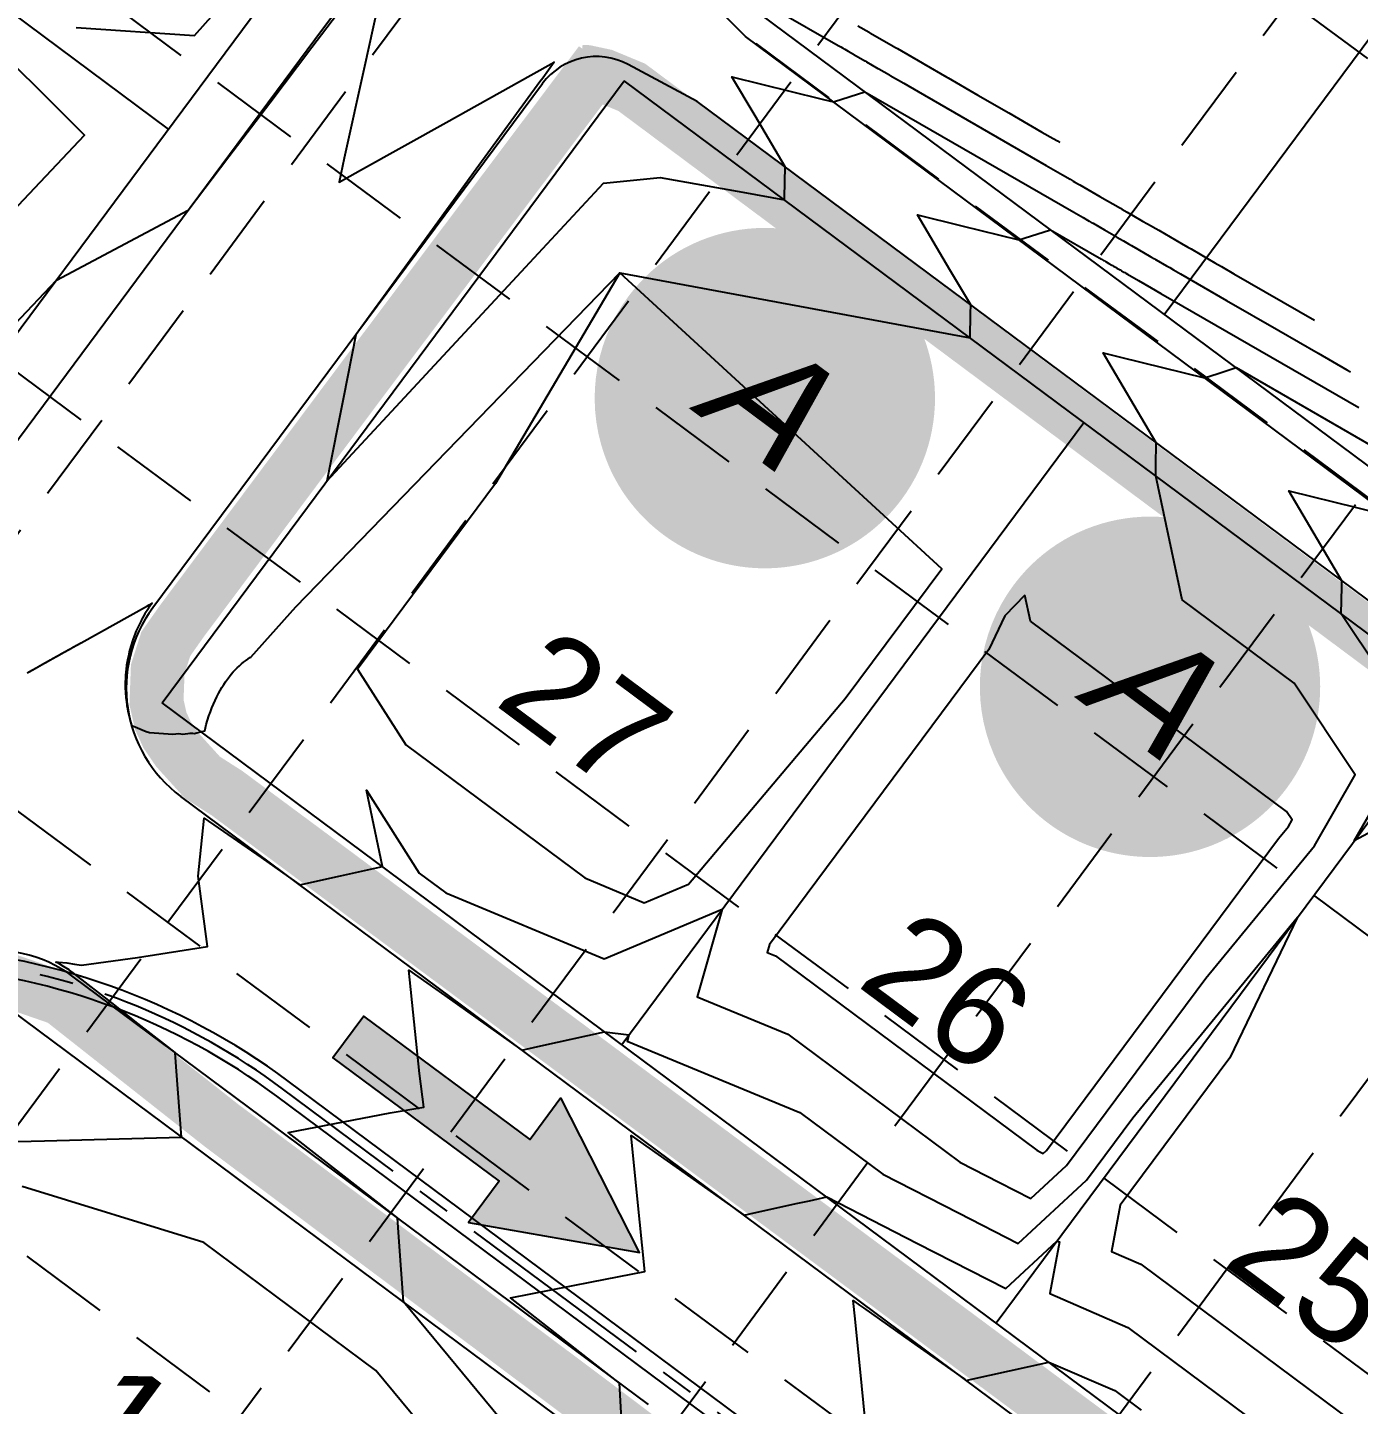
# Model space of a CAD drawing. Header units: feet. Extents: x 2260 to 6199, y 3666 to 7344.
# Drawn here: x 3711.4 to 3908.9, y 6517.3 to 6721.6 of the extents above; entities that cross this region are included whole.
import ezdxf
from ezdxf.enums import TextEntityAlignment as Align

# ---------------------------------------------------------------- set-up
doc = ezdxf.new("R2010")
doc.units = ezdxf.units.FT
doc.header["$LTSCALE"] = 40
doc.header["$MEASUREMENT"] = 0
doc.linetypes.add('CENTER2', pattern=[1.125, 0.75, -0.125, 0.125, -0.125])
doc.linetypes.add('HIDDEN', pattern=[0.375, 0.25, -0.125])
doc.layers.get('0').update_dxf_attribs({"linetype": 'CONTINUOUS'})
for name, color, linetype in [('ALTURA LOGO', 4, 'CONTINUOUS'), ('BOUNDARY-LINE', 1, 'CONTINUOUS'), ('CL-STORM', 4, 'CENTER2'), ('CONTROL', 8, 'CONTINUOUS'), ('EOP-PROP', 4, 'CONTINUOUS'), ('EROSION BLANKETS', 84, 'CONTINUOUS'), ('FLOW-ARROWS', 253, 'CONTINUOUS'), ('GRID', 254, 'HIDDEN'), ('LOT-NOS', 4, 'CONTINUOUS'), ('lots-line', 4, 'CONTINUOUS'), ('PC', 43, 'CONTINUOUS'), ('ST-ROW', 2, 'CONTINUOUS'), ('STORM', 3, 'CONTINUOUS')]:
    doc.layers.add(name, color=color, linetype=linetype)
doc.styles.add('altura', font='ARIAL.TTF', dxfattribs={"oblique": 15})
doc.styles.get("Standard").update_dxf_attribs({"font": 'ARIAL.TTF'})

# ---------------------------------------------------------------- blocks, each defined once
blk = doc.blocks.new('arrow')
blk.add_lwpolyline([(-67.01, -25.36), (-59.33, -25.42), (-59.57, -56.14), (-51.89, -56.2), (-51.65, -25.48), (-43.97, -25.54), (-55.3, -2.41), (-67.01, -25.36)], close=True)
at = {"color": 254}
for points in [[(-43.97, -25.54), (-67.01, -25.36), (-55.3, -2.41), (-67.01, -25.36)], [(-59.57, -56.14), (-51.89, -56.2), (-59.33, -25.42), (-51.65, -25.48)]]:
    blk.add_solid(points, dxfattribs=at)

msp = doc.modelspace()

# ---------------------------------------------------------------- hatches: boundary and pattern name
at = {"layer": 'ALTURA LOGO'}
h = msp.add_hatch(color=42, dxfattribs=at)
edge = h.paths.add_edge_path()
edge.add_ellipse((3820.79, 6666.63), major_axis=(15.08, 20.26), ratio=1, start_angle=269.9984, end_angle=449.9984)
edge.add_ellipse((3820.79, 6666.63), major_axis=(15.08, 20.26), ratio=1, start_angle=89.9974, end_angle=269.9974)
h.paths.add_polyline_path([(3796.33, 6671.87), (3832.51, 6644.94), (3845.88, 6662.9), (3809.7, 6689.83)], flags=24)
h = msp.add_hatch(color=42, dxfattribs=at)
edge = h.paths.add_edge_path()
edge.add_ellipse((3877.96, 6623.79), major_axis=(15.08, 20.26), ratio=1, start_angle=269.9984, end_angle=449.9984)
edge.add_ellipse((3877.96, 6623.79), major_axis=(15.08, 20.26), ratio=1, start_angle=89.9974, end_angle=269.9974)
h.paths.add_polyline_path([(3853.49, 6629.03), (3889.68, 6602.1), (3903.05, 6620.06), (3866.87, 6646.99)], flags=24)

# ---------------------------------------------------------------- linework, layer by layer
at = {"layer": 'BOUNDARY-LINE', "color": 7}
msp.add_line((4435.88, 6265.94), (3811.86, 6729.77), dxfattribs=at)
at = {"layer": 'CL-STORM', "color": 7}
msp.add_line((4379.6, 6095.57), (3749.2, 6564.15), dxfattribs=at)
msp.add_arc((3689.55, 6483.9), 100, 53.3765, 110.3359, dxfattribs=at)
at = {"layer": 'EOP-PROP', "color": 7}
for p, q in [((3789.79, 6767.96), (3754, 6719.81)), ((3817.9, 6720.3), (3809.71, 6728.53)), ((4433.49, 6262.73), (3817.9, 6720.3)), ((3754, 6719.81), (3698.82, 6645.58)), ((3810.74, 6710.66), (3800.5, 6716.13)), ((3787.77, 6713.28), (3729.97, 6635.52)), ((4426.33, 6253.1), (3810.74, 6710.66)), ((4394.99, 6116.28), (3734.09, 6607.53)), ((3803.52, 6517.3), (3718.13, 6580.77))]:
    msp.add_line(p, q, dxfattribs=at)
for centre, radius, start, end in [((3795.79, 6707.31), 10, 61.9073, 143.3765), ((3746.02, 6623.59), 20, 143.3765, 233.3765), ((3706.2, 6564.72), 20, 53.3765, 149.3513)]:
    msp.add_arc(centre, radius, start, end, dxfattribs=at)
at = {"layer": 'EROSION BLANKETS', "const_width": 8}
for points in [[(3796.4, 6716.44), (3761.97, 6670.64), (3734.32, 6633.62), (3731.88, 6630.16), (3730.68, 6626.39), (3730.5, 6621.51), (3731.13, 6618.71), (3732.07, 6616.67), (3733.6, 6614.43), (3737.31, 6610.34), (3740.97, 6608), (3752.68, 6599.32), (4178.75, 6282.76)], [(4602.61, 6185.54), (4594.7, 6185.77), (4581.32, 6188.16), (4548.13, 6193.66), (4524.08, 6198.81), (4500.36, 6207.34), (4479.13, 6216.28), (4450.8, 6231.64), (4430.94, 6244.43), (4165.96, 6441.59), (4022.75, 6547.63), (3801.04, 6712.75), (3796.89, 6714.47), (3794.32, 6715.02), (3793.53, 6715.06)], [(3626.94, 6453.09), (3647.5, 6485.62), (3660.9, 6511.98), (3680.07, 6549.72), (3694.84, 6574.31), (3701.06, 6581.16), (3706.58, 6580.88), (3716.31, 6577.5), (3740.2, 6558.66), (3793.82, 6518.55), (3806.63, 6508.9)]]:
    msp.add_lwpolyline(points, dxfattribs=at)
at = {"layer": 'FLOW-ARROWS', "color": 7}
for points in [[(3815.5, 6683.44, 0, 1.67, 0), (3810.56, 6684.21, 0, 0, 0), (3802.36, 6685.48, 0, 0, 0)], [(3786.94, 6669.39, 0, 1.67, 0), (3790.02, 6673.33, 0, 0, 0), (3795.47, 6680.27, 0, 0, 0)], [(3865.08, 6657.65, 0, 1.67, 0), (3862.02, 6653.69, 0, 0, 0), (3857.95, 6648.4, 0, 0, 0)], [(3827.56, 6606.93, 0, 1.67, 0), (3830.59, 6610.91, 0, 0, 0), (3838.87, 6621.79, 0, 0, 0)], [(3883.13, 6565.62, 0, 1.67, 0), (3886.16, 6569.6, 0, 0, 0), (3894.44, 6580.48, 0, 0, 0)], [(3729.11, 6549.17, 0, 1.67, 0), (3724.17, 6549.9, 0, 0, 0), (3714.81, 6551.27, 0, 0, 0)]]:
    msp.add_lwpolyline(points, format="xyseb", dxfattribs=at)
at = {"layer": 'GRID', "linetype": 'HIDDEN', "ltscale": 1.35}
for p, q in [((3395.08, 7098.88), (5997.51, 5169.71)), ((3363.96, 7056.9), (5966.39, 5127.73)), ((3332.84, 7014.93), (5935.28, 5085.76)), ((3301.73, 6972.95), (5904.16, 5043.78)), ((3939.44, 6956.12), (2849.96, 5486.42)), ((3270.61, 6930.98), (5873.05, 5001.81)), ((3981.42, 6925.01), (2891.93, 5455.31)), ((4023.39, 6893.89), (2933.91, 5424.19)), ((3239.5, 6889.01), (5841.93, 4959.83)), ((4065.21, 6862.27), (2976.02, 5392.97)), ((4107.19, 6831.16), (3018, 5361.86))]:
    msp.add_line(p, q, dxfattribs=at)
at = {"layer": 'lots-line', "color": 7}
for p, q in [((3732.3, 6706.55), (3636.91, 6777.46)), ((3880.08, 6679.06), (3914.28, 6725.07)), ((4423.94, 6249.89), (3799.93, 6713.72)), ((3799.55, 6570.72), (3868.15, 6663.01)), ((3855.12, 6529.41), (3923.72, 6621.71))]:
    msp.add_line(p, q, dxfattribs=at)
at = {"layer": 'PC', "color": 43, "flags": 128}
for points, elevation in [([(3597.2, 6678.14), (3612.47, 6690.3), (3618.58, 6706.12), (3632.96, 6723.34), (3624.15, 6706.73), (3622.58, 6692.82), (3645.05, 6676.12), (3672.26, 6659.18), (3679.28, 6657.08), (3681.57, 6659.69), (3684.24, 6662.66), (3690.26, 6669.39), (3707.52, 6692.62), (3719.81, 6705.64), (3712.29, 6713.15), (3676.12, 6748.31)], 565), ([(3718.59, 6721.63), (3736.13, 6720.45), (3750.52, 6736.6)], 565), ([(3709.49, 6677.62), (3715.65, 6684.15), (3725.08, 6689.15), (3735.21, 6694.53), (3741.25, 6702.5), (3747.3, 6710.46), (3753.56, 6718.72), (3763.26, 6731.49)], 564), ([(3764.59, 6730.5), (3761.36, 6715.82), (3758.37, 6702.23), (3757.59, 6698.66), (3760.78, 6700.44), (3773.48, 6707.52), (3786.07, 6714.55), (3789.51, 6716.47), (3787.83, 6714.1), (3787.4, 6713.56), (3777.96, 6700.59), (3771.86, 6692.21), (3760.09, 6676.04), (3758.24, 6666.73), (3755.78, 6654.32), (3785.25, 6686.07), (3796.85, 6698.55), (3805.25, 6699.38), (3817.53, 6697.19), (3823.71, 6696.04), (3823.72, 6696.47), (3823.8, 6700.96), (3822.82, 6702.61), (3819.34, 6708.5), (3815.9, 6714.31), (3829.1, 6711.05), (3830.54, 6710.69), (3830.96, 6710.59), (3831.13, 6710.65), (3835.64, 6712.1), (3866.64, 6694.22), (3868.02, 6693.42), (3868.68, 6693.04), (3868.93, 6692.89), (3869.07, 6692.81), (3869.24, 6692.71), (3869.27, 6692.7), (3869.5, 6692.57), (3871.18, 6691.6), (3872.92, 6690.59), (3873.05, 6690.52), (3873.47, 6690.27), (3874.03, 6689.95), (3874.79, 6689.51), (3875.21, 6689.27), (3876.15, 6688.73), (3878.08, 6687.62), (3878.62, 6687.3), (3878.79, 6687.21), (3878.89, 6687.15), (3880.42, 6686.27), (3880.9, 6685.99), (3881.47, 6685.66), (3882.5, 6685.07), (3889.31, 6681.14), (3897.07, 6676.66), (3902.92, 6673.29), (3907.15, 6670.85), (3907.72, 6670.52)], 564), ([(3822.53, 6724.21), (3831.66, 6718.97), (3832.06, 6718.74), (3832.33, 6718.59), (3832.67, 6718.39), (3833.16, 6718.11), (3833.94, 6717.66), (3833.99, 6717.63), (3835.65, 6716.68), (3835.67, 6716.66), (3835.89, 6716.54), (3837.58, 6715.56), (3837.7, 6715.49), (3839.28, 6714.58), (3839.39, 6714.52), (3841.42, 6713.35), (3843.56, 6712.11), (3862.53, 6701.17), (3864.97, 6699.77), (3866.12, 6699.1), (3866.57, 6698.84), (3866.81, 6698.7), (3867.11, 6698.53), (3867.17, 6698.5), (3867.56, 6698.27), (3870.52, 6696.56), (3873.57, 6694.8), (3873.8, 6694.67), (3874.55, 6694.24), (3875.53, 6693.68), (3876.86, 6692.91), (3877.6, 6692.48), (3879.25, 6691.53), (3882.64, 6689.57), (3883.59, 6689.02), (3883.88, 6688.86), (3884.06, 6688.76), (3886.75, 6687.2), (3887.59, 6686.72), (3888.59, 6686.14), (3890.41, 6685.09), (3902.36, 6678.2)], 565), ([(3834.59, 6721.87), (3836.26, 6720.91), (3836.38, 6720.84), (3839.95, 6718.79), (3840.01, 6718.75), (3840.46, 6718.49), (3844.12, 6716.38), (3844.38, 6716.23), (3847.78, 6714.27), (3848.01, 6714.14), (3852.39, 6711.61), (3857.01, 6708.94), (3858.43, 6708.12), (3861.91, 6706.12), (3863.57, 6705.16), (3864.21, 6704.79), (3864.45, 6704.65), (3864.59, 6704.57)], 566), ([(3711.36, 6625.86), (3711.36, 6625.87), (3711.37, 6625.87), (3711.38, 6625.88), (3711.39, 6625.88), (3711.4, 6625.89), (3711.41, 6625.89), (3711.42, 6625.9), (3711.43, 6625.91), (3711.44, 6625.91), (3711.45, 6625.92), (3711.46, 6625.92), (3711.47, 6625.93), (3711.47, 6625.93), (3711.48, 6625.94), (3711.49, 6625.94), (3711.5, 6625.95), (3711.51, 6625.95), (3711.52, 6625.96), (3711.53, 6625.96), (3711.54, 6625.97), (3711.55, 6625.97), (3711.56, 6625.98), (3711.57, 6625.99), (3711.58, 6625.99), (3711.59, 6626), (3711.6, 6626), (3711.61, 6626.01), (3711.61, 6626.01), (3711.63, 6626.02), (3711.63, 6626.02), (3711.64, 6626.03), (3711.65, 6626.03), (3711.66, 6626.04), (3711.67, 6626.04), (3711.68, 6626.05), (3711.69, 6626.05), (3711.7, 6626.06), (3711.71, 6626.06), (3711.72, 6626.07), (3711.73, 6626.07), (3711.74, 6626.08), (3711.74, 6626.08), (3711.75, 6626.09), (3711.76, 6626.1), (3711.77, 6626.1), (3711.78, 6626.11), (3711.79, 6626.11), (3711.8, 6626.12), (3711.81, 6626.12), (3711.82, 6626.13), (3711.83, 6626.13), (3711.84, 6626.14), (3711.85, 6626.14), (3711.86, 6626.15), (3711.87, 6626.15), (3711.87, 6626.16), (3711.88, 6626.16), (3711.89, 6626.17), (3711.9, 6626.17), (3711.91, 6626.18), (3711.92, 6626.19), (3711.93, 6626.19), (3711.94, 6626.2), (3711.95, 6626.2), (3711.96, 6626.21), (3711.97, 6626.21), (3711.98, 6626.22), (3711.99, 6626.22), (3712, 6626.23), (3712.01, 6626.23), (3712.01, 6626.24), (3712.02, 6626.24), (3712.03, 6626.25), (3712.04, 6626.25), (3712.05, 6626.26), (3712.06, 6626.27), (3712.07, 6626.27), (3712.08, 6626.28), (3712.09, 6626.28), (3712.1, 6626.29), (3712.11, 6626.29), (3712.12, 6626.3), (3712.13, 6626.3), (3712.14, 6626.31), (3712.14, 6626.31), (3712.15, 6626.32), (3712.16, 6626.32), (3712.17, 6626.33), (3712.18, 6626.33), (3712.19, 6626.34), (3712.2, 6626.34), (3712.21, 6626.35), (3712.22, 6626.35), (3712.23, 6626.36), (3712.24, 6626.36), (3712.25, 6626.37), (3712.26, 6626.38), (3712.27, 6626.38), (3712.27, 6626.39), (3712.28, 6626.39), (3712.29, 6626.4), (3712.3, 6626.4), (3712.31, 6626.41), (3712.32, 6626.41), (3712.33, 6626.42), (3712.34, 6626.42), (3712.35, 6626.43), (3712.36, 6626.43), (3712.37, 6626.44), (3712.38, 6626.44), (3712.39, 6626.45), (3712.4, 6626.45), (3712.41, 6626.46), (3712.41, 6626.47), (3712.42, 6626.47), (3712.43, 6626.48), (3712.44, 6626.48), (3712.45, 6626.49), (3712.46, 6626.49), (3712.47, 6626.5), (3712.48, 6626.5), (3712.49, 6626.51), (3712.5, 6626.51), (3712.51, 6626.52), (3712.52, 6626.52), (3712.53, 6626.53), (3712.54, 6626.53), (3712.54, 6626.54), (3712.55, 6626.54), (3712.56, 6626.55), (3712.57, 6626.56), (3712.58, 6626.56), (3712.59, 6626.57), (3712.6, 6626.57), (3712.61, 6626.58), (3712.62, 6626.58), (3712.63, 6626.59), (3712.64, 6626.59), (3712.65, 6626.6), (3712.66, 6626.6), (3712.67, 6626.61), (3712.67, 6626.61), (3712.68, 6626.62), (3712.69, 6626.62), (3712.7, 6626.63), (3712.71, 6626.63), (3712.72, 6626.64), (3712.73, 6626.65), (3712.74, 6626.65), (3712.75, 6626.66), (3712.76, 6626.66), (3712.77, 6626.67), (3712.78, 6626.67), (3712.79, 6626.68), (3712.8, 6626.68), (3712.81, 6626.69), (3712.81, 6626.69), (3712.82, 6626.7), (3712.83, 6626.7), (3712.84, 6626.71), (3712.85, 6626.71), (3712.86, 6626.72), (3712.87, 6626.72), (3712.88, 6626.73), (3712.89, 6626.73), (3712.9, 6626.74), (3712.91, 6626.74), (3712.92, 6626.75), (3712.93, 6626.76), (3712.94, 6626.76), (3712.94, 6626.77), (3712.95, 6626.77), (3712.96, 6626.78), (3712.97, 6626.78), (3712.98, 6626.79), (3712.99, 6626.79), (3713, 6626.8), (3713.01, 6626.8), (3713.02, 6626.81), (3713.03, 6626.81), (3713.04, 6626.82), (3713.05, 6626.82), (3713.06, 6626.83), (3713.07, 6626.83), (3713.07, 6626.84), (3713.08, 6626.84), (3713.09, 6626.85), (3713.1, 6626.86), (3713.11, 6626.86), (3713.12, 6626.87), (3713.13, 6626.87), (3713.14, 6626.88), (3713.15, 6626.88), (3713.16, 6626.89), (3713.17, 6626.89), (3713.18, 6626.9), (3713.19, 6626.9), (3713.2, 6626.91), (3713.21, 6626.91), (3713.21, 6626.92), (3713.22, 6626.92), (3713.23, 6626.93), (3713.24, 6626.93), (3713.25, 6626.94), (3713.26, 6626.94), (3713.27, 6626.95), (3713.28, 6626.96), (3713.29, 6626.96), (3713.3, 6626.97), (3713.31, 6626.97), (3713.32, 6626.98), (3713.33, 6626.98), (3713.34, 6626.99), (3713.34, 6626.99), (3713.35, 6627), (3713.36, 6627), (3713.37, 6627.01), (3713.38, 6627.01), (3713.39, 6627.02), (3713.4, 6627.02), (3713.41, 6627.03), (3713.42, 6627.03), (3713.43, 6627.04), (3713.44, 6627.04), (3713.45, 6627.05), (3713.46, 6627.05), (3713.47, 6627.06), (3713.47, 6627.07), (3713.48, 6627.07), (3713.49, 6627.08), (3713.5, 6627.08), (3713.51, 6627.09), (3713.52, 6627.09), (3713.53, 6627.1), (3713.54, 6627.1), (3713.55, 6627.11), (3713.56, 6627.11), (3713.57, 6627.12), (3713.58, 6627.12), (3713.59, 6627.13), (3713.6, 6627.13), (3713.61, 6627.14), (3713.61, 6627.14), (3713.62, 6627.15), (3713.63, 6627.15), (3713.64, 6627.16), (3713.65, 6627.17), (3713.66, 6627.17), (3713.67, 6627.18), (3713.68, 6627.18), (3713.69, 6627.19), (3713.7, 6627.19), (3713.71, 6627.2), (3713.72, 6627.2), (3713.73, 6627.21), (3713.74, 6627.21), (3713.74, 6627.22), (3713.75, 6627.22), (3713.76, 6627.23), (3713.77, 6627.23), (3713.78, 6627.24), (3713.79, 6627.24), (3713.8, 6627.25), (3713.81, 6627.25), (3713.82, 6627.26), (3713.83, 6627.26), (3713.84, 6627.27), (3713.85, 6627.28), (3713.86, 6627.28), (3713.87, 6627.29), (3713.88, 6627.29), (3713.88, 6627.3), (3713.89, 6627.3), (3713.9, 6627.31), (3713.91, 6627.31), (3713.92, 6627.32), (3713.93, 6627.32), (3713.94, 6627.33), (3713.95, 6627.33), (3713.96, 6627.34), (3713.97, 6627.34), (3713.98, 6627.35), (3713.99, 6627.35), (3714, 6627.36), (3714.01, 6627.36), (3714.01, 6627.37), (3714.02, 6627.37), (3714.03, 6627.38), (3714.04, 6627.39), (3714.05, 6627.39), (3714.06, 6627.4), (3714.07, 6627.4), (3714.08, 6627.41), (3714.09, 6627.41), (3714.1, 6627.42), (3714.11, 6627.42), (3714.12, 6627.43), (3714.13, 6627.43), (3714.14, 6627.44), (3714.15, 6627.44), (3714.15, 6627.45), (3714.16, 6627.45), (3714.17, 6627.46), (3714.18, 6627.46), (3714.19, 6627.47), (3714.2, 6627.47), (3714.21, 6627.48), (3714.22, 6627.49), (3714.23, 6627.49), (3714.24, 6627.5), (3714.25, 6627.5), (3714.26, 6627.51), (3714.27, 6627.51), (3714.28, 6627.52), (3714.28, 6627.52), (3714.29, 6627.53), (3714.3, 6627.53), (3714.31, 6627.54), (3714.32, 6627.54), (3714.33, 6627.55), (3714.34, 6627.55), (3714.35, 6627.56), (3714.36, 6627.56), (3714.37, 6627.57), (3714.38, 6627.57), (3714.39, 6627.58), (3714.4, 6627.58), (3714.41, 6627.59), (3714.42, 6627.59), (3714.42, 6627.6), (3714.43, 6627.61), (3714.44, 6627.61), (3714.45, 6627.62), (3714.46, 6627.62), (3714.47, 6627.63), (3714.48, 6627.63), (3714.49, 6627.64), (3714.5, 6627.64), (3714.51, 6627.65), (3714.52, 6627.65), (3714.53, 6627.66), (3714.54, 6627.66), (3714.55, 6627.67), (3714.55, 6627.67), (3714.56, 6627.68), (3714.57, 6627.68), (3714.58, 6627.69), (3714.59, 6627.69), (3714.6, 6627.7), (3714.61, 6627.7), (3714.62, 6627.71), (3714.63, 6627.72), (3714.64, 6627.72), (3714.65, 6627.73), (3714.66, 6627.73), (3714.67, 6627.74), (3714.68, 6627.74), (3714.68, 6627.75), (3714.69, 6627.75), (3714.7, 6627.76), (3714.71, 6627.76), (3714.72, 6627.77), (3714.73, 6627.77), (3714.74, 6627.78), (3714.75, 6627.78), (3714.76, 6627.79), (3714.77, 6627.79), (3714.78, 6627.8), (3714.79, 6627.8), (3714.8, 6627.81), (3714.81, 6627.81), (3714.82, 6627.82), (3714.82, 6627.82), (3714.83, 6627.83), (3714.84, 6627.84), (3714.85, 6627.84), (3714.86, 6627.85), (3714.87, 6627.85), (3714.88, 6627.86), (3714.89, 6627.86), (3714.9, 6627.87), (3714.91, 6627.87), (3714.92, 6627.88), (3714.93, 6627.88), (3714.94, 6627.89), (3714.95, 6627.89), (3714.95, 6627.9), (3714.96, 6627.9), (3714.97, 6627.91), (3714.98, 6627.91), (3714.99, 6627.92), (3715, 6627.92), (3715.01, 6627.93), (3715.02, 6627.93), (3715.03, 6627.94), (3715.04, 6627.95), (3715.05, 6627.95), (3715.06, 6627.96), (3715.07, 6627.96), (3715.08, 6627.97), (3715.09, 6627.97), (3715.1, 6627.98), (3715.1, 6627.98), (3715.11, 6627.99), (3715.12, 6627.99), (3715.13, 6628), (3715.14, 6628), (3715.15, 6628.01), (3715.16, 6628.01), (3715.17, 6628.02), (3715.18, 6628.02), (3715.19, 6628.03), (3715.2, 6628.03), (3715.21, 6628.04), (3715.22, 6628.04), (3715.22, 6628.05), (3715.23, 6628.05), (3715.24, 6628.06), (3715.25, 6628.06), (3715.26, 6628.07), (3715.27, 6628.08), (3715.28, 6628.08), (3715.29, 6628.09), (3715.3, 6628.09), (3715.31, 6628.1), (3715.32, 6628.1), (3715.33, 6628.11), (3715.34, 6628.11), (3715.35, 6628.12), (3715.35, 6628.12), (3715.37, 6628.13), (3715.37, 6628.13), (3715.38, 6628.14), (3715.39, 6628.14), (3715.4, 6628.15), (3715.41, 6628.15), (3715.42, 6628.16), (3715.43, 6628.16), (3715.44, 6628.17), (3715.45, 6628.17), (3715.46, 6628.18), (3715.47, 6628.18), (3715.48, 6628.19), (3715.49, 6628.19), (3715.5, 6628.2), (3715.5, 6628.21), (3715.51, 6628.21), (3715.52, 6628.22), (3715.53, 6628.22), (3715.54, 6628.23), (3715.55, 6628.23), (3715.56, 6628.24), (3715.57, 6628.24), (3715.58, 6628.25), (3715.59, 6628.25), (3715.6, 6628.26), (3715.61, 6628.26), (3715.62, 6628.27), (3715.62, 6628.27), (3715.64, 6628.28), (3715.64, 6628.28), (3715.65, 6628.29), (3715.66, 6628.29), (3715.67, 6628.3), (3715.68, 6628.3), (3715.69, 6628.31), (3715.7, 6628.31), (3715.71, 6628.32), (3715.72, 6628.32), (3715.73, 6628.33), (3715.74, 6628.34), (3715.75, 6628.34), (3715.76, 6628.35), (3715.77, 6628.35), (3715.77, 6628.36), (3715.78, 6628.36), (3715.79, 6628.37), (3715.8, 6628.37), (3715.81, 6628.38), (3715.82, 6628.38), (3715.83, 6628.39), (3715.84, 6628.39), (3715.85, 6628.4), (3715.86, 6628.4), (3715.87, 6628.41), (3715.88, 6628.41), (3715.89, 6628.42), (3715.9, 6628.42), (3715.9, 6628.43), (3715.92, 6628.43), (3715.92, 6628.44), (3715.93, 6628.45), (3715.94, 6628.45), (3715.95, 6628.45), (3715.96, 6628.46), (3715.97, 6628.46), (3715.98, 6628.47), (3715.99, 6628.48), (3716, 6628.48), (3716.01, 6628.49), (3716.02, 6628.49), (3716.03, 6628.5), (3716.04, 6628.5), (3716.04, 6628.51), (3716.05, 6628.51), (3716.06, 6628.52), (3716.07, 6628.52), (3716.08, 6628.53), (3716.09, 6628.53), (3716.1, 6628.54), (3716.11, 6628.54), (3716.12, 6628.55), (3716.13, 6628.55), (3716.14, 6628.56), (3716.15, 6628.56), (3716.16, 6628.57), (3716.17, 6628.57), (3716.17, 6628.58), (3716.19, 6628.59), (3716.19, 6628.59), (3716.2, 6628.6), (3716.21, 6628.6), (3716.22, 6628.61), (3716.23, 6628.61), (3716.24, 6628.62), (3716.25, 6628.62), (3716.26, 6628.63), (3716.27, 6628.63), (3716.28, 6628.64), (3716.29, 6628.64), (3716.3, 6628.65), (3716.31, 6628.65), (3716.32, 6628.66), (3716.32, 6628.66), (3716.34, 6628.67), (3716.34, 6628.67), (3716.35, 6628.68), (3716.36, 6628.68), (3716.37, 6628.69), (3716.38, 6628.69), (3716.39, 6628.7), (3716.4, 6628.7), (3716.41, 6628.71), (3716.42, 6628.71), (3716.43, 6628.72), (3716.44, 6628.73), (3716.44, 6628.73), (3716.46, 6628.74), (3716.46, 6628.74), (3716.47, 6628.75), (3716.48, 6628.75), (3716.49, 6628.76), (3716.5, 6628.76), (3716.51, 6628.77), (3716.52, 6628.77), (3716.53, 6628.78), (3716.54, 6628.78), (3716.55, 6628.79), (3716.56, 6628.79), (3716.57, 6628.8), (3716.58, 6628.8), (3716.59, 6628.81), (3716.59, 6628.81), (3716.6, 6628.82), (3716.61, 6628.82), (3716.62, 6628.83), (3716.63, 6628.83), (3716.64, 6628.84), (3716.65, 6628.84), (3716.66, 6628.85), (3716.67, 6628.85), (3716.68, 6628.86), (3716.69, 6628.86), (3716.7, 6628.87), (3716.71, 6628.88), (3716.72, 6628.88), (3716.72, 6628.89), (3716.74, 6628.89), (3716.74, 6628.9), (3716.75, 6628.9), (3716.76, 6628.91), (3716.77, 6628.91), (3716.78, 6628.92), (3716.79, 6628.92), (3716.8, 6628.93), (3716.81, 6628.93), (3716.82, 6628.94), (3716.83, 6628.94), (3716.84, 6628.95), (3716.84, 6628.95), (3716.86, 6628.96), (3716.86, 6628.96), (3716.87, 6628.97), (3716.88, 6628.97), (3716.89, 6628.98), (3716.9, 6628.98), (3716.91, 6628.99), (3716.92, 6628.99), (3716.93, 6629), (3716.94, 6629), (3716.95, 6629.01), (3716.96, 6629.01), (3716.97, 6629.02), (3716.98, 6629.02), (3716.99, 6629.03), (3716.99, 6629.04), (3717.01, 6629.04), (3717.01, 6629.05), (3717.02, 6629.05), (3717.03, 6629.06), (3717.04, 6629.06), (3717.05, 6629.07), (3717.06, 6629.07), (3717.07, 6629.08), (3717.08, 6629.08), (3717.09, 6629.09), (3717.1, 6629.09), (3717.11, 6629.1), (3717.12, 6629.1), (3717.13, 6629.11), (3717.14, 6629.11), (3717.14, 6629.12), (3717.16, 6629.12), (3717.16, 6629.13), (3717.17, 6629.13), (3717.18, 6629.14), (3717.19, 6629.14), (3717.2, 6629.15), (3717.21, 6629.15), (3717.22, 6629.16), (3717.23, 6629.16), (3717.24, 6629.17), (3717.25, 6629.17), (3717.26, 6629.18), (3717.26, 6629.18), (3717.28, 6629.19), (3717.28, 6629.2), (3717.29, 6629.2), (3717.3, 6629.21), (3717.31, 6629.21), (3717.32, 6629.22), (3717.33, 6629.22), (3717.34, 6629.23), (3717.35, 6629.23), (3717.36, 6629.24), (3717.37, 6629.24), (3717.38, 6629.25), (3717.39, 6629.25), (3717.4, 6629.26), (3717.41, 6629.26), (3717.41, 6629.27), (3717.43, 6629.27), (3717.43, 6629.28), (3717.44, 6629.28), (3717.45, 6629.29), (3717.46, 6629.29), (3717.47, 6629.3), (3717.48, 6629.31), (3717.49, 6629.31), (3717.5, 6629.32), (3717.51, 6629.32), (3717.52, 6629.33), (3717.53, 6629.33), (3717.54, 6629.34), (3717.55, 6629.34), (3717.56, 6629.35), (3717.56, 6629.35), (3717.57, 6629.35), (3717.58, 6629.36), (3717.59, 6629.37), (3717.6, 6629.37), (3717.61, 6629.38), (3717.62, 6629.38), (3717.63, 6629.39), (3717.64, 6629.39), (3717.65, 6629.4), (3717.66, 6629.4), (3717.66, 6629.41), (3717.68, 6629.41), (3717.68, 6629.42), (3717.7, 6629.42), (3717.7, 6629.43), (3717.71, 6629.43), (3717.72, 6629.44), (3717.73, 6629.44), (3717.74, 6629.45), (3717.75, 6629.45), (3717.76, 6629.46), (3717.77, 6629.46), (3717.78, 6629.47), (3717.79, 6629.48), (3717.8, 6629.48), (3717.81, 6629.49), (3717.81, 6629.49), (3717.83, 6629.5), (3717.83, 6629.5), (3717.85, 6629.51), (3717.85, 6629.51), (3717.86, 6629.52), (3717.87, 6629.52), (3717.88, 6629.53), (3717.89, 6629.53), (3717.9, 6629.54), (3717.91, 6629.54), (3717.92, 6629.55), (3717.93, 6629.55), (3717.94, 6629.56), (3717.95, 6629.56), (3717.96, 6629.57), (3717.96, 6629.57), (3717.97, 6629.58), (3717.98, 6629.58), (3717.99, 6629.59), (3718, 6629.59), (3718.01, 6629.6), (3718.02, 6629.6), (3718.03, 6629.61), (3718.04, 6629.61), (3718.05, 6629.62), (3718.06, 6629.62), (3718.07, 6629.63), (3718.08, 6629.63), (3718.08, 6629.64), (3718.1, 6629.64), (3718.1, 6629.65), (3718.12, 6629.66), (3718.12, 6629.66), (3718.13, 6629.67), (3718.14, 6629.67), (3718.15, 6629.68), (3718.16, 6629.68), (3718.17, 6629.69), (3718.18, 6629.69), (3718.19, 6629.7), (3718.2, 6629.7), (3718.21, 6629.71), (3718.22, 6629.71), (3718.23, 6629.72), (3718.23, 6629.72), (3718.25, 6629.73), (3718.25, 6629.73), (3718.27, 6629.74), (3718.27, 6629.74), (3718.28, 6629.75), (3718.29, 6629.75), (3718.3, 6629.76), (3718.31, 6629.76), (3718.32, 6629.77), (3718.33, 6629.77), (3718.34, 6629.78), (3718.35, 6629.78), (3718.36, 6629.79), (3718.37, 6629.79), (3718.37, 6629.8), (3718.38, 6629.8), (3718.39, 6629.81), (3718.4, 6629.81), (3718.41, 6629.82), (3718.42, 6629.82), (3718.43, 6629.83), (3718.44, 6629.84), (3718.45, 6629.84), (3718.46, 6629.85), (3718.47, 6629.85), (3718.48, 6629.86), (3718.49, 6629.86), (3718.5, 6629.87), (3718.5, 6629.87), (3718.52, 6629.88), (3718.52, 6629.88), (3718.53, 6629.89), (3718.54, 6629.89), (3718.55, 6629.9), (3718.56, 6629.9), (3718.57, 6629.91), (3718.58, 6629.91), (3718.59, 6629.92), (3718.6, 6629.92), (3718.61, 6629.93), (3718.62, 6629.93), (3718.63, 6629.94), (3718.64, 6629.94), (3718.65, 6629.95), (3718.65, 6629.95), (3718.67, 6629.96), (3718.67, 6629.96), (3718.69, 6629.97), (3718.69, 6629.97), (3718.7, 6629.98), (3718.71, 6629.98), (3718.72, 6629.99), (3718.73, 6629.99), (3718.74, 6630), (3718.75, 6630), (3718.76, 6630.01), (3718.77, 6630.01), (3718.78, 6630.02), (3718.79, 6630.02), (3718.79, 6630.03), (3718.8, 6630.04), (3718.81, 6630.04), (3718.82, 6630.05), (3718.83, 6630.05), (3718.84, 6630.06), (3718.85, 6630.06), (3718.86, 6630.07), (3718.87, 6630.07), (3718.88, 6630.08), (3718.89, 6630.08), (3718.9, 6630.09), (3718.9, 6630.09), (3718.92, 6630.1), (3718.92, 6630.1), (3718.94, 6630.11), (3718.94, 6630.11), (3718.95, 6630.12), (3718.96, 6630.12), (3718.97, 6630.13), (3718.98, 6630.13), (3718.99, 6630.14), (3719, 6630.14), (3719.01, 6630.15), (3719.02, 6630.15), (3719.03, 6630.16), (3719.04, 6630.16), (3719.05, 6630.17), (3719.06, 6630.17), (3719.07, 6630.18), (3719.07, 6630.18), (3719.09, 6630.19), (3719.09, 6630.19), (3719.11, 6630.2), (3719.11, 6630.2), (3719.12, 6630.21), (3719.13, 6630.21), (3719.14, 6630.22), (3719.15, 6630.22), (3719.16, 6630.23), (3719.17, 6630.23), (3719.18, 6630.24), (3719.19, 6630.25), (3719.19, 6630.25), (3719.21, 6630.26), (3719.21, 6630.26), (3719.22, 6630.27), (3719.23, 6630.27), (3719.24, 6630.28), (3719.25, 6630.28), (3719.26, 6630.29), (3719.27, 6630.29), (3719.28, 6630.3), (3719.29, 6630.3), (3719.3, 6630.31), (3719.31, 6630.31), (3719.31, 6630.31), (3719.32, 6630.32), (3719.32, 6630.32), (3729.17, 6635.82), (3729.39, 6635.94), (3729.86, 6636.2), (3729.57, 6635.81), (3729.57, 6635.81), (3729.33, 6635.46), (3729.31, 6635.43), (3728.78, 6634.6), (3728.34, 6633.82), (3728.27, 6633.71), (3728.21, 6633.58), (3727.81, 6632.8), (3727.5, 6632.08), (3727.4, 6631.86), (3727.14, 6631.18), (3727.03, 6630.91), (3726.94, 6630.61), (3726.72, 6629.95), (3726.55, 6629.34), (3726.45, 6628.97), (3726.33, 6628.41), (3726.23, 6627.98), (3726.15, 6627.49), (3726.06, 6626.98), (3726, 6626.43), (3725.95, 6625.97), (3725.92, 6625.56), (3725.88, 6624.97), (3725.87, 6624.6), (3725.86, 6623.96), (3725.87, 6623.65), (3725.9, 6622.95), (3725.96, 6622.17), (3725.98, 6621.95), (3726.09, 6621.12), (3726.11, 6620.95), (3726.14, 6620.8), (3726.3, 6619.96), (3726.52, 6619.04), (3726.53, 6618.99), (3726.54, 6618.94), (3726.78, 6618.11), (3726.86, 6618.07), (3727.7, 6617.68), (3728.38, 6617.39), (3728.95, 6617.18), (3729.44, 6617.01), (3732.94, 6616.75), (3733.83, 6616.84), (3734.41, 6616.76), (3735.51, 6616.92), (3735.84, 6616.89), (3736.09, 6616.87), (3737.22, 6617.15), (3737.65, 6617.26), (3737.7, 6617.48), (3737.89, 6618.18), (3738.09, 6618.84), (3738.29, 6619.48), (3738.51, 6620.09), (3738.73, 6620.68), (3738.96, 6621.24), (3739.19, 6621.77), (3739.44, 6622.29), (3739.69, 6622.78), (3739.94, 6623.25), (3740.21, 6623.7), (3740.48, 6624.13), (3740.75, 6624.54), (3741.03, 6624.94), (3741.32, 6625.31), (3741.6, 6625.66), (3741.9, 6626), (3742.19, 6626.32), (3742.49, 6626.62), (3742.8, 6626.91), (3743.1, 6627.18), (3743.41, 6627.43), (3743.72, 6627.67), (3744.03, 6627.89), (3744.36, 6628.12), (3744.48, 6628.19), (3751.17, 6635.68), (3799.26, 6685.2), (3851.26, 6675.57), (3851.32, 6679.19), (3851.35, 6680.49), (3848.27, 6685.69), (3843.45, 6693.83), (3850.05, 6692.2), (3858.5, 6690.12), (3862.09, 6691.27), (3863.19, 6691.62), (3870.74, 6687.27), (3871.07, 6687.07), (3871.23, 6686.98), (3871.3, 6686.94), (3871.33, 6686.92), (3871.37, 6686.9), (3871.38, 6686.9), (3871.43, 6686.86), (3871.84, 6686.63), (3872.27, 6686.38), (3872.3, 6686.37), (3872.4, 6686.31), (3872.54, 6686.23), (3872.72, 6686.12), (3872.82, 6686.06), (3873.05, 6685.93), (3873.52, 6685.66), (3873.66, 6685.58), (3873.7, 6685.56), (3873.72, 6685.54), (3874.09, 6685.33), (3874.21, 6685.26), (3874.35, 6685.18), (3874.6, 6685.04), (3876.26, 6684.08), (3878.15, 6682.99), (3879.57, 6682.17), (3908.96, 6665.22)], 563), ([(3809.44, 6594.51), (3832.73, 6622.06), (3847.04, 6641.32), (3799.26, 6685.2), (3780.79, 6653.95), (3760.34, 6626.43), (3767.49, 6615.16), (3794.06, 6595.42), (3802.88, 6591.75), (3809.44, 6594.51)], 563), ([(3709.94, 6556.32), (3713.86, 6556.44), (3734.21, 6556.98), (3733.44, 6567.4), (3733.28, 6569.51), (3731.67, 6570.77), (3727.74, 6573.84), (3723.85, 6576.88), (3718.4, 6581.14), (3718.33, 6581.19), (3717.57, 6581.74), (3717.53, 6581.77), (3716.71, 6582.3), (3715.84, 6582.81), (3715.83, 6582.81), (3715.57, 6582.95), (3715.95, 6582.92), (3717.21, 6582.81), (3718.35, 6582.65), (3719.39, 6582.48), (3727.66, 6583.6), (3738.07, 6585.26), (3736.66, 6595.71), (3737.57, 6604.32), (3746.03, 6598.44), (3750.1, 6595.57), (3751.77, 6594.39), (3757.83, 6595.73), (3764.04, 6597.11), (3761.67, 6608.43), (3769.47, 6596.15), (3773.44, 6593.2), (3796.95, 6583.42), (3814.46, 6590.78), (3810.74, 6577.8), (3824.18, 6572.25), (3849.74, 6553.25), (3855.61, 6550.24), (3860.26, 6547.86), (3865.58, 6552.78), (3886.23, 6580.57), (3902.35, 6600.21), (3908.42, 6610.75), (3899.36, 6624.32), (3882.73, 6636.68), (3878.8, 6655.09), (3878.83, 6656.62), (3878.89, 6660.01), (3872.35, 6671.07), (3870.99, 6673.36), (3873.57, 6672.72), (3886.05, 6669.64), (3888.08, 6670.29), (3890.73, 6671.15), (3910.77, 6659.59)], 562), ([(3918.51, 6606.43), (3908.27, 6600.92), (3917.8, 6617.47), (3906.35, 6634.62), (3906.42, 6638.65), (3906.44, 6639.54), (3903.82, 6643.95), (3898.54, 6652.88), (3908.61, 6650.4), (3913.6, 6649.17)], 561), ([(3859.4, 6637.37), (3856.43, 6634.34), (3854.02, 6629.34), (3821.48, 6585.56), (3821.14, 6584.38), (3822.36, 6583.88), (3861.17, 6555.03), (3861.7, 6554.76), (3862.12, 6554.54), (3862.61, 6554.99), (3897.02, 6601.29), (3898.49, 6603.08), (3899.04, 6604.04), (3898.22, 6605.27), (3860.22, 6633.51), (3859.4, 6637.37)], 563), ([(3785.86, 6509.94), (3767.14, 6532.51), (3766.46, 6542.12), (3766.25, 6545), (3755.21, 6553.63), (3750.06, 6557.66), (3765.2, 6560.59), (3770.18, 6561.39), (3769.51, 6566.39), (3767.96, 6581.73), (3773.3, 6577.96), (3784.74, 6569.88), (3785.39, 6570.02), (3787.56, 6570.51), (3797.01, 6572.6), (3800.61, 6572.15), (3800.35, 6571.22), (3825.99, 6560.62), (3838.31, 6551.46), (3849.53, 6545.72), (3858.4, 6541.18), (3868.55, 6550.58), (3875.43, 6559.84), (3899.86, 6589.6), (3889.81, 6568.75), (3873.54, 6546.87), (3872.25, 6539.99), (3876.59, 6538.11), (3908.36, 6514.49)], 561), ([(3799.64, 6512.49), (3799.23, 6520.48), (3795.63, 6523.3), (3783.05, 6533.14), (3795.09, 6535.49), (3802.97, 6537.02), (3801.84, 6548.24), (3800.93, 6557.23), (3807.61, 6552.51), (3817.71, 6545.37), (3819.23, 6545.71), (3825.71, 6547.15), (3827.41, 6547.53), (3829.98, 6548.1), (3843.44, 6541.2), (3856.54, 6534.5), (3864.12, 6541.53), (3864.53, 6541.45), (3863.09, 6533.74), (3874.66, 6528.73), (3892.5, 6515.47)], 560), ([(3773.3, 6509.98), (3763.04, 6522.34), (3737.51, 6541.31), (3710.58, 6549.63)], 562), ([(3835.94, 6512.51), (3835.18, 6520.04), (3834.18, 6530), (3833.9, 6532.72), (3834.86, 6532.04), (3835.41, 6531.66), (3842.57, 6526.6), (3850.21, 6521.2), (3850.45, 6521.03), (3850.68, 6520.87), (3851.27, 6521), (3862.95, 6523.59), (3872.73, 6519.35), (3876.63, 6516.45)], 559)]:
    msp.add_lwpolyline(points, dxfattribs=dict(at, elevation=elevation))
at = {"layer": 'ST-ROW', "color": 7}
for p, q in [((3782.73, 6774.39), (3691.2, 6651.25)), ((3731.33, 6621.42), (3799.93, 6713.72)), ((4400.66, 6123.91), (3731.33, 6621.42)), ((3703.2, 6580.03), (3803.97, 6505.13))]:
    msp.add_line(p, q, dxfattribs=at)
at = {"layer": 'STORM', "color": 7}
for p, q in [((4179.08, 6246.36), (3750.04, 6565.28)), ((4177.41, 6244.12), (3748.37, 6563.03))]:
    msp.add_line(p, q, dxfattribs=at)
for radius, end in [(101.4, 87.4162), (98.6, 85.5364)]:
    msp.add_arc((3689.55, 6483.9), radius, 53.3765, end, dxfattribs=at)

# ---------------------------------------------------------------- block references
at = {"layer": 'CONTROL', "rotation": 233.9419776378437}
msp.add_blockref('arrow', (3771.57, 6493.7), dxfattribs=at)

# ---------------------------------------------------------------- texts
at = {"layer": 'ALTURA LOGO', "color": 164, "style": 'altura', "oblique": 15, "width": 1.035276}
for p in [(3815.87, 6660.4), (3873.04, 6617.56)]:
    msp.add_text('A', height=16.58, rotation=323.3354, dxfattribs=at).set_placement(p, align=Align.CENTER)
at = {"layer": 'LOT-NOS', "color": 7}
for s, p in [('27', (3794.24, 6620.38)), ('26', (3848.01, 6578.67)), ('25', (3902.36, 6537.25)), ('14', (3730.38, 6511.72))]:
    msp.add_text(s, height=15, rotation=323.3354, dxfattribs=at).set_placement(p, align=Align.MIDDLE_CENTER)

doc.saveas('drawing.dxf')
